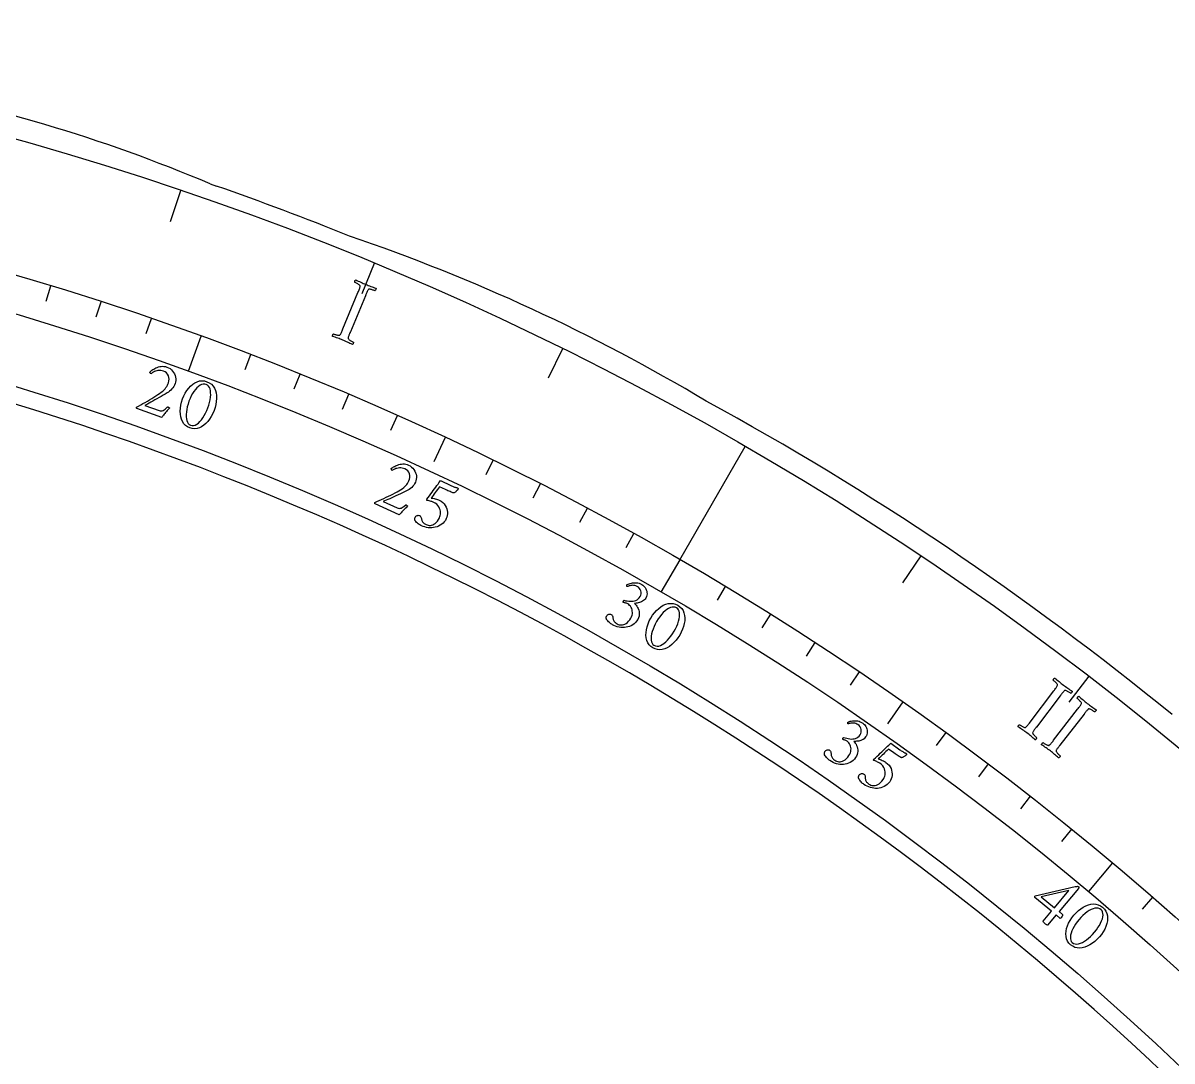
# Model space of a CAD drawing. Header units: millimetres. Extents: x -60 to 60, y -60 to 76.
# Drawn here: x 16.21 to 37.91, y 40.09 to 59.69 of the extents above; entities that cross this region are included whole.
import ezdxf

# ---------------------------------------------------------------- set-up
doc = ezdxf.new("R2010")
doc.units = ezdxf.units.MM
for name, color, linetype in [('CUT_INNER', 6, 'Continuous'), ('CUT_OUTER', 1, 'Continuous'), ('ENGRAVE', 7, 'Continuous'), ('ENGRAVE_FINE', 8, 'Continuous'), ('TEXT', 5, 'Continuous')]:
    doc.layers.add(name, color=color, linetype=linetype)

msp = doc.modelspace()

# ---------------------------------------------------------------- linework, layer by layer
at = {"layer": 'CUT_INNER'}
for centre, radius, start, end in [((0.0002, -0.0002), 54.8999, 92.29679, 23.90649), ((0.0007, 0.0006), 54.8991, 23.90599, 87.70406)]:
    msp.add_arc(centre, radius, start, end, dxfattribs=at)
at = {"layer": 'CUT_OUTER'}
msp.add_lwpolyline([(19.7493, 56.6563), (19.8664, 56.6156)], dxfattribs=at)
for centre, radius, start, end in [((7.8802, 28.5073), 30.549, 67.13719, 79.58502), ((0.1731, 0.4747), 59.4947, 68.087718, 70.670034), ((10.9297, 22.0715), 35.4959, 59.18275, 71.18819), ((1.7156, 2.3697), 57.1779, 50.72847, 61.36792)]:
    msp.add_arc(centre, radius, start, end, dxfattribs=at)
at = {"layer": 'ENGRAVE'}
for points in [[(19.5723, 53.7745), (19.3305, 53.1102)], [(24.1846, 51.864), (23.9712, 51.4064)], [(28.6128, 49.5588), (29.847, 51.6965)], [(28.6128, 49.5588), (28.2594, 48.9467)], [(32.8233, 46.8765), (32.5337, 46.4629)], [(36.7839, 43.8374), (36.3295, 43.2959)]]:
    msp.add_lwpolyline(points, dxfattribs=at)
for radius in [59.694, 57.2256, 57.2256, 56.5187, 55.206]:
    msp.add_circle((0, 0), radius, dxfattribs=at)
at = {"layer": 'ENGRAVE_FINE'}
for points in [[(19.188, 56.526), (18.9896, 55.9417)], [(22.8439, 55.1501), (22.6078, 54.5799)], [(16.7311, 54.7251), (16.6426, 54.4354)], [(17.6837, 54.4248), (17.5901, 54.1367)], [(18.6308, 54.1079), (18.5322, 53.8214)], [(20.5078, 53.4247), (20.3993, 53.1419)], [(26.402, 53.5379), (26.129, 52.9845)], [(21.4371, 53.0587), (21.3236, 52.7778)], [(22.3598, 52.6764), (22.2415, 52.3976)], [(23.2757, 52.2782), (23.1525, 52.0014)], [(25.0861, 51.434), (24.9533, 51.1617)], [(25.9799, 50.9884), (25.8423, 50.7185)], [(26.8658, 50.5272), (26.7236, 50.2597)], [(27.7435, 50.0506), (27.5967, 49.7857)], [(33.1642, 49.6337), (32.8214, 49.1206)], [(29.4734, 49.0519), (29.3173, 48.7922)], [(30.3249, 48.5301), (30.1644, 48.2732)], [(31.1673, 47.9934), (31.0023, 47.7394)], [(32.0001, 47.4422), (31.8307, 47.191)], [(36.3394, 47.3584), (35.9637, 46.8689)], [(33.6364, 46.2965), (33.4583, 46.0514)], [(34.4392, 45.7024), (34.2569, 45.4605)], [(35.2316, 45.0944), (35.0451, 44.8557)], [(36.0132, 44.4726), (35.8226, 44.2372)], [(37.5434, 43.1887), (37.3446, 42.9601)]]:
    msp.add_lwpolyline(points, dxfattribs=at)
at = {"layer": 'TEXT'}
for points in [[(22.685, 54.757), (22.709, 54.7472), (22.7329, 54.7378), (22.7565, 54.7289), (22.78, 54.7204), (22.8036, 54.7119), (22.8277, 54.7032), (22.8523, 54.694), (22.8773, 54.6846), (22.8785, 54.6795), (22.8783, 54.6736), (22.8766, 54.6668), (22.8735, 54.6592), (22.8697, 54.6519), (22.8658, 54.6461), (22.862, 54.6417), (22.8581, 54.6387), (22.852, 54.6411), (22.8437, 54.644), (22.8332, 54.6475), (22.8205, 54.6515), (22.8069, 54.6556), (22.7935, 54.6592), (22.7804, 54.6623), (22.7676, 54.6649), (22.7561, 54.6665), (22.7468, 54.6664), (22.7397, 54.6646), (22.7349, 54.6612), (22.729, 54.6533), (22.7231, 54.644), (22.7172, 54.6332), (22.7113, 54.621), (22.7054, 54.6077), (22.6993, 54.5938), (22.693, 54.5792), (22.6866, 54.5639), (22.6856, 54.5614), (22.6846, 54.559), (22.6836, 54.5565), (22.6826, 54.5541), (22.6815, 54.5516), (22.6805, 54.5491), (22.6795, 54.5467), (22.6785, 54.5442), (22.394, 53.8601), (22.393, 53.8576), (22.392, 53.8552), (22.3909, 53.8527), (22.3899, 53.8502), (22.3889, 53.8478), (22.3879, 53.8453), (22.3868, 53.8429), (22.3858, 53.8404), (22.3795, 53.8251), (22.3737, 53.8106), (22.3682, 53.7967), (22.3631, 53.7835), (22.3587, 53.771), (22.3553, 53.7595), (22.3529, 53.7489), (22.3514, 53.7392), (22.3526, 53.7341), (22.3564, 53.7281), (22.3626, 53.7212), (22.3714, 53.7136), (22.3818, 53.7057), (22.3928, 53.6982), (22.4044, 53.691), (22.4166, 53.6842), (22.4282, 53.6781), (22.4379, 53.6731), (22.4456, 53.6693), (22.4515, 53.6667), (22.452, 53.6619), (22.4516, 53.6561), (22.4501, 53.6492), (22.4476, 53.6414), (22.4444, 53.6338), (22.4407, 53.6279), (22.4367, 53.6235), (22.4323, 53.6208), (22.4087, 53.6325), (22.3857, 53.6439), (22.3631, 53.6549), (22.3409, 53.6657), (22.3188, 53.6761), (22.2962, 53.6864), (22.2732, 53.6965), (22.2498, 53.7064), (22.2267, 53.7158), (22.2034, 53.7249), (22.1797, 53.7338), (22.1557, 53.7424), (22.1313, 53.7509), (22.1068, 53.7594), (22.082, 53.7679), (22.0569, 53.7763), (22.0557, 53.7814), (22.0559, 53.7873), (22.0575, 53.794), (22.0606, 53.8017), (22.0644, 53.809), (22.0682, 53.8149), (22.072, 53.8193), (22.0758, 53.8223), (22.0818, 53.8201), (22.0899, 53.8172), (22.1003, 53.8139), (22.1128, 53.81), (22.1263, 53.8062), (22.1398, 53.803), (22.1531, 53.8005), (22.1664, 53.7985), (22.1782, 53.7976), (22.1874, 53.798), (22.194, 53.7998), (22.1978, 53.8029), (22.2051, 53.8122), (22.2122, 53.8234), (22.2193, 53.8362), (22.2262, 53.8508), (22.2331, 53.8665), (22.2402, 53.8829), (22.2474, 53.9), (22.2548, 53.9178), (22.5375, 54.6026), (22.5448, 54.6205), (22.5518, 54.6378), (22.5584, 54.6547), (22.5648, 54.6711), (22.5703, 54.6867), (22.5744, 54.701), (22.5772, 54.7141), (22.5786, 54.7259), (22.5783, 54.7315), (22.5749, 54.7376), (22.5685, 54.7442), (22.559, 54.7514), (22.5477, 54.7587), (22.536, 54.7659), (22.5238, 54.7729), (22.5112, 54.7796), (22.4994, 54.7858), (22.4895, 54.7907), (22.4816, 54.7945), (22.4756, 54.7972), (22.475, 54.802), (22.4754, 54.8078), (22.4768, 54.8147), (22.4792, 54.8226), (22.4824, 54.8301), (22.486, 54.8361), (22.49, 54.8405), (22.4945, 54.8432), (22.519, 54.8321), (22.5433, 54.821), (22.5673, 54.8098), (22.5911, 54.7987), (22.6147, 54.7877), (22.6382, 54.777), (22.6616, 54.7668), (22.685, 54.757)], [(18.9782, 52.4232), (18.9649, 52.4084), (18.951, 52.3926), (18.9366, 52.3758), (18.9215, 52.3578), (18.9065, 52.3397), (18.8922, 52.3222), (18.8784, 52.3054), (18.8654, 52.2892), (18.8536, 52.2746), (18.844, 52.2626), (18.8365, 52.2532), (18.8311, 52.2464), (18.3619, 52.4132), (18.3603, 52.4155), (18.3588, 52.4184), (18.3574, 52.4217), (18.356, 52.4254), (18.355, 52.4292), (18.3544, 52.4325), (18.3544, 52.4353), (18.3548, 52.4376), (18.3949, 52.46), (18.4356, 52.483), (18.477, 52.5066), (18.5189, 52.5306), (18.5608, 52.555), (18.602, 52.5794), (18.6424, 52.6039), (18.6822, 52.6284), (18.7203, 52.6525), (18.7561, 52.6759), (18.7895, 52.6986), (18.8205, 52.7206), (18.8502, 52.7435), (18.8755, 52.7658), (18.8964, 52.7875), (18.9128, 52.8087), (18.9263, 52.8301), (18.9386, 52.8525), (18.9495, 52.876), (18.9591, 52.9006), (18.9685, 52.935), (18.9714, 52.9685), (18.968, 53.0012), (18.9582, 53.033), (18.9427, 53.0619), (18.9222, 53.086), (18.8966, 53.1051), (18.866, 53.1193), (18.8388, 53.1273), (18.8124, 53.1316), (18.7867, 53.1324), (18.7617, 53.1295), (18.738, 53.1243), (18.716, 53.1178), (18.6958, 53.1101), (18.6773, 53.1012), (18.6611, 53.0922), (18.6476, 53.0842), (18.6368, 53.0772), (18.6288, 53.0712), (18.6247, 53.0732), (18.6209, 53.0765), (18.6175, 53.0809), (18.6144, 53.0864), (18.6118, 53.0921), (18.6102, 53.0967), (18.6096, 53.1003), (18.6099, 53.1029), (18.6155, 53.1092), (18.6237, 53.1171), (18.6346, 53.1265), (18.6481, 53.1374), (18.6638, 53.1489), (18.6816, 53.1601), (18.7013, 53.171), (18.723, 53.1816), (18.7462, 53.1912), (18.7702, 53.1991), (18.7952, 53.2053), (18.8211, 53.2098), (18.8475, 53.2118), (18.8743, 53.2104), (18.9014, 53.2057), (18.9287, 53.1976), (18.9604, 53.184), (18.9891, 53.1668), (19.0149, 53.1461), (19.0376, 53.1217), (19.057, 53.095), (19.0728, 53.0668), (19.0848, 53.0374), (19.0932, 53.0066), (19.0976, 52.9754), (19.0977, 52.9448), (19.0936, 52.9147), (19.0851, 52.8852), (19.0734, 52.8568), (19.0594, 52.8303), (19.0431, 52.8056), (19.0244, 52.7827), (19.0038, 52.7615), (18.9816, 52.7419), (18.9579, 52.7238), (18.9325, 52.7072), (18.8974, 52.6862), (18.8606, 52.6647), (18.8223, 52.6427), (18.7823, 52.6202), (18.7421, 52.5978), (18.7031, 52.5761), (18.6653, 52.5552), (18.6286, 52.535), (18.5944, 52.5162), (18.5638, 52.4993), (18.5369, 52.4843), (18.5136, 52.4713), (18.7834, 52.3753), (18.8032, 52.37), (18.8224, 52.3686), (18.8409, 52.371), (18.8587, 52.3774), (18.8766, 52.3874), (18.8953, 52.401), (18.9148, 52.4181), (18.935, 52.4388), (18.9384, 52.4417), (18.9425, 52.4431), (18.9475, 52.4431), (18.9534, 52.4416), (18.9557, 52.4405), (18.9587, 52.4389), (18.9622, 52.4366), (18.9663, 52.4338), (18.9703, 52.4307), (18.9736, 52.428), (18.9762, 52.4254), (18.9782, 52.4232)], [(19.6855, 52.9206), (19.7307, 52.8995), (19.7693, 52.8724), (19.8012, 52.8392), (19.8266, 52.7999), (19.8457, 52.7559), (19.8589, 52.7085), (19.8662, 52.6576), (19.8675, 52.6033), (19.8633, 52.547), (19.854, 52.49), (19.8394, 52.4322), (19.8197, 52.3737), (19.7957, 52.3168), (19.7683, 52.2639), (19.7374, 52.215), (19.7031, 52.1701), (19.6661, 52.1302), (19.627, 52.0967), (19.586, 52.0694), (19.5429, 52.0484), (19.4984, 52.035), (19.4533, 52.0304), (19.4074, 52.0347), (19.3608, 52.0477), (19.3182, 52.0678), (19.2815, 52.0943), (19.2506, 52.1272), (19.2256, 52.1665), (19.2064, 52.2106), (19.1927, 52.2582), (19.1848, 52.3093), (19.1824, 52.3637), (19.1856, 52.4203), (19.1939, 52.4776), (19.2076, 52.5356), (19.2266, 52.5943), (19.2499, 52.6515), (19.2768, 52.7047), (19.3072, 52.7539), (19.3411, 52.7992), (19.378, 52.8392), (19.4171, 52.8728), (19.4584, 52.9), (19.502, 52.9207), (19.547, 52.9338), (19.5926, 52.9381), (19.6388, 52.9337), (19.6855, 52.9206)], [(19.674, 52.868), (19.645, 52.8751), (19.6157, 52.8749), (19.5859, 52.8674), (19.5558, 52.8527), (19.5258, 52.8316), (19.4967, 52.8053), (19.4682, 52.7736), (19.4405, 52.7366), (19.4141, 52.6952), (19.3897, 52.6504), (19.3672, 52.6021), (19.3465, 52.5503), (19.3289, 52.4981), (19.3148, 52.447), (19.3043, 52.3971), (19.2974, 52.3483), (19.294, 52.302), (19.2943, 52.2593), (19.2982, 52.2203), (19.3056, 52.1851), (19.3168, 52.1547), (19.332, 52.1303), (19.351, 52.112), (19.3739, 52.0997), (19.4043, 52.0923), (19.4346, 52.0925), (19.4648, 52.1005), (19.495, 52.1162), (19.5248, 52.1385), (19.5537, 52.1661), (19.5819, 52.1993), (19.6092, 52.2378), (19.6353, 52.2805), (19.6596, 52.3261), (19.6821, 52.3745), (19.7028, 52.4257), (19.721, 52.4782), (19.7355, 52.5291), (19.7462, 52.5783), (19.7533, 52.6258), (19.7566, 52.6707), (19.7562, 52.7121), (19.752, 52.7499), (19.7441, 52.7842), (19.7323, 52.8138), (19.7168, 52.8377), (19.6973, 52.8558), (19.674, 52.868)], [(23.4749, 50.5696), (23.4604, 50.5561), (23.4452, 50.5416), (23.4293, 50.526), (23.4128, 50.5095), (23.3963, 50.4927), (23.3805, 50.4765), (23.3653, 50.461), (23.3509, 50.446), (23.3379, 50.4325), (23.3273, 50.4214), (23.319, 50.4127), (23.3131, 50.4064), (22.8601, 50.6134), (22.8588, 50.6159), (22.8575, 50.6188), (22.8564, 50.6222), (22.8554, 50.6261), (22.8546, 50.6299), (22.8544, 50.6333), (22.8546, 50.6361), (22.8552, 50.6383), (22.8971, 50.6572), (22.9397, 50.6765), (22.9829, 50.6964), (23.0268, 50.7167), (23.0707, 50.7373), (23.1138, 50.7581), (23.1562, 50.7789), (23.1979, 50.7998), (23.2381, 50.8206), (23.2758, 50.8408), (23.311, 50.8605), (23.3438, 50.8796), (23.3754, 50.8999), (23.4025, 50.9199), (23.4252, 50.9397), (23.4434, 50.9594), (23.4587, 50.9795), (23.4729, 51.0008), (23.4858, 51.0232), (23.4976, 51.0469), (23.5099, 51.0803), (23.5157, 51.1135), (23.5152, 51.1463), (23.5082, 51.1789), (23.4953, 51.2091), (23.4769, 51.2348), (23.4531, 51.2561), (23.4238, 51.2729), (23.3975, 51.2832), (23.3716, 51.2898), (23.346, 51.2928), (23.3209, 51.2922), (23.2968, 51.289), (23.2743, 51.2845), (23.2535, 51.2786), (23.2343, 51.2713), (23.2173, 51.2637), (23.2032, 51.2569), (23.1919, 51.2509), (23.1833, 51.2456), (23.1795, 51.248), (23.176, 51.2516), (23.173, 51.2562), (23.1703, 51.2621), (23.1683, 51.2679), (23.1671, 51.2727), (23.1668, 51.2763), (23.1673, 51.2789), (23.1734, 51.2847), (23.1823, 51.2918), (23.1939, 51.3002), (23.2083, 51.3099), (23.225, 51.32), (23.2437, 51.3296), (23.2643, 51.3388), (23.2869, 51.3474), (23.3108, 51.355), (23.3354, 51.3608), (23.3608, 51.3648), (23.387, 51.367), (23.4135, 51.3667), (23.4401, 51.3629), (23.4666, 51.3559), (23.4932, 51.3454), (23.5236, 51.3291), (23.5507, 51.3095), (23.5745, 51.2866), (23.595, 51.2604), (23.612, 51.232), (23.6253, 51.2026), (23.6347, 51.1722), (23.6404, 51.1408), (23.642, 51.1093), (23.6395, 51.0788), (23.6327, 51.0492), (23.6218, 51.0205), (23.6076, 50.9933), (23.5913, 50.9681), (23.5729, 50.9449), (23.5523, 50.9238), (23.53, 50.9044), (23.5062, 50.8868), (23.4809, 50.8708), (23.4542, 50.8566), (23.4174, 50.8387), (23.3789, 50.8205), (23.3388, 50.802), (23.297, 50.783), (23.255, 50.7642), (23.2142, 50.746), (23.1747, 50.7284), (23.1365, 50.7115), (23.1007, 50.6957), (23.0688, 50.6815), (23.0407, 50.669), (23.0164, 50.658), (23.2768, 50.5389), (23.296, 50.5319), (23.315, 50.5288), (23.3336, 50.5296), (23.3519, 50.5344), (23.3706, 50.5428), (23.3904, 50.5547), (23.4113, 50.5701), (23.4333, 50.5889), (23.4369, 50.5915), (23.4412, 50.5926), (23.4461, 50.5922), (23.4518, 50.5901), (23.4541, 50.5889), (23.4569, 50.587), (23.4602, 50.5844), (23.464, 50.5812), (23.4677, 50.5779), (23.4708, 50.5748), (23.4732, 50.5721), (23.4749, 50.5696)], [(24.0705, 50.6825), (24.107, 50.6625), (24.1385, 50.6395), (24.1649, 50.6136), (24.1863, 50.5847), (24.203, 50.554), (24.2156, 50.5225), (24.224, 50.4902), (24.2281, 50.4571), (24.2283, 50.4244), (24.2245, 50.393), (24.2168, 50.3629), (24.2053, 50.3342), (24.1878, 50.3025), (24.1676, 50.2741), (24.1445, 50.249), (24.1186, 50.2272), (24.0906, 50.2086), (24.0612, 50.1931), (24.0305, 50.1808), (23.9985, 50.1715), (23.9656, 50.1652), (23.9324, 50.1618), (23.8988, 50.1614), (23.865, 50.1638), (23.8313, 50.169), (23.7986, 50.1769), (23.7667, 50.1874), (23.7356, 50.2006), (23.7224, 50.2074), (23.708, 50.2159), (23.6925, 50.226), (23.6758, 50.2378), (23.6593, 50.2508), (23.6442, 50.2644), (23.6305, 50.2787), (23.6182, 50.2936), (23.6164, 50.2977), (23.6146, 50.3034), (23.6128, 50.3108), (23.611, 50.3199), (23.6098, 50.3295), (23.61, 50.3387), (23.6117, 50.3474), (23.6147, 50.3557), (23.6221, 50.3686), (23.6309, 50.3792), (23.6411, 50.3875), (23.6528, 50.3934), (23.6651, 50.397), (23.6769, 50.3981), (23.6882, 50.3968), (23.6991, 50.393), (23.7112, 50.3857), (23.7206, 50.3765), (23.7273, 50.3654), (23.7314, 50.3524), (23.7344, 50.3386), (23.7377, 50.3255), (23.7414, 50.3128), (23.7454, 50.3007), (23.7512, 50.2875), (23.7584, 50.2752), (23.7673, 50.2639), (23.7778, 50.2535), (23.7892, 50.2442), (23.801, 50.2358), (23.8131, 50.2283), (23.8256, 50.2219), (23.8436, 50.2148), (23.8627, 50.2102), (23.8831, 50.2079), (23.9048, 50.208), (23.9271, 50.2112), (23.9495, 50.2183), (23.972, 50.2292), (23.9947, 50.2439), (24.0167, 50.2631), (24.0376, 50.2876), (24.0573, 50.3172), (24.0758, 50.352), (24.0845, 50.3735), (24.0908, 50.3967), (24.0947, 50.4215), (24.0963, 50.448), (24.0946, 50.4753), (24.0891, 50.5023), (24.0796, 50.5292), (24.0663, 50.5559), (24.0481, 50.5814), (24.0241, 50.6048), (23.9945, 50.6261), (23.959, 50.6453), (23.9472, 50.6504), (23.9331, 50.6557), (23.9169, 50.661), (23.8984, 50.6665), (23.88, 50.6714), (23.8641, 50.6747), (23.8505, 50.6767), (23.8393, 50.6772), (23.8375, 50.6785), (23.8362, 50.6805), (23.8353, 50.6832), (23.8348, 50.6867), (23.8348, 50.6904), (23.8352, 50.694), (23.8361, 50.6976), (23.8374, 50.701), (23.8621, 50.7343), (23.8869, 50.7677), (23.9116, 50.8011), (23.9364, 50.8344), (23.9607, 50.8672), (23.9842, 50.8988), (24.0069, 50.9293), (24.0287, 50.9587), (24.0491, 50.9861), (24.0673, 51.0111), (24.0834, 51.0334), (24.0973, 51.0532), (24.2922, 50.9607), (24.3059, 50.9544), (24.3199, 50.9484), (24.3342, 50.9425), (24.3489, 50.937), (24.3631, 50.9318), (24.3762, 50.9274), (24.3882, 50.9235), (24.399, 50.9203), (24.408, 50.9178), (24.4144, 50.9161), (24.4183, 50.915), (24.4196, 50.9146), (24.4219, 50.9111), (24.424, 50.908), (24.426, 50.905), (24.4278, 50.9024), (24.4292, 50.8999), (24.4298, 50.8974), (24.4296, 50.8948), (24.4287, 50.8922), (24.4271, 50.8895), (24.4241, 50.8856), (24.4198, 50.8803), (24.4141, 50.8737), (24.4073, 50.8664), (24.3999, 50.859), (24.3918, 50.8513), (24.383, 50.8435), (24.3737, 50.836), (24.3644, 50.8294), (24.355, 50.8237), (24.3454, 50.8188), (24.3306, 50.8242), (24.3145, 50.8303), (24.297, 50.8371), (24.2781, 50.8444), (24.2578, 50.8527), (24.236, 50.862), (24.2127, 50.8725), (24.1878, 50.8842), (24.077, 50.9367), (24.057, 50.9099), (24.037, 50.8829), (24.0169, 50.8556), (23.9968, 50.828), (23.9768, 50.8006), (23.9572, 50.7741), (23.9377, 50.7483), (23.9186, 50.7233), (23.9355, 50.7216), (23.9544, 50.7185), (23.9751, 50.714), (23.9978, 50.708), (24.02, 50.7014), (24.0396, 50.695), (24.0564, 50.6887), (24.0705, 50.6825)], [(27.8984, 49.0913), (27.9144, 49.0807), (27.9299, 49.0672), (27.9449, 49.051), (27.9593, 49.0319), (27.9722, 49.0108), (27.9825, 48.9883), (27.9901, 48.9644), (27.9951, 48.9391), (27.9964, 48.9131), (27.9932, 48.8873), (27.9853, 48.8615), (27.9729, 48.8357), (27.9605, 48.8169), (27.946, 48.8004), (27.9295, 48.7861), (27.9109, 48.774), (27.8912, 48.7638), (27.8711, 48.7554), (27.8507, 48.7486), (27.83, 48.7435), (27.8098, 48.7396), (27.7912, 48.7367), (27.774, 48.7345), (27.7582, 48.7333), (27.7745, 48.719), (27.79, 48.7019), (27.8048, 48.6821), (27.8188, 48.6595), (27.8311, 48.6347), (27.8404, 48.6085), (27.8469, 48.5809), (27.8505, 48.5518), (27.8502, 48.5218), (27.8448, 48.4916), (27.8346, 48.4612), (27.8194, 48.4305), (27.7996, 48.4002), (27.7773, 48.3733), (27.7525, 48.35), (27.7251, 48.3301), (27.6958, 48.3136), (27.6654, 48.3003), (27.6339, 48.2902), (27.6012, 48.2833), (27.568, 48.2794), (27.5346, 48.2785), (27.5011, 48.2805), (27.4675, 48.2854), (27.4343, 48.2931), (27.4023, 48.3033), (27.3712, 48.3161), (27.3412, 48.3315), (27.3285, 48.3393), (27.3148, 48.3488), (27.3, 48.3601), (27.2843, 48.373), (27.2687, 48.3872), (27.2546, 48.4019), (27.242, 48.4171), (27.2308, 48.4329), (27.2294, 48.4371), (27.2281, 48.4429), (27.2268, 48.4504), (27.2256, 48.4596), (27.2251, 48.4693), (27.226, 48.4785), (27.2283, 48.487), (27.232, 48.4951), (27.2402, 48.5074), (27.2498, 48.5173), (27.2606, 48.5248), (27.2727, 48.5299), (27.2852, 48.5326), (27.297, 48.5328), (27.3082, 48.5307), (27.3188, 48.5261), (27.3303, 48.518), (27.339, 48.5081), (27.345, 48.4965), (27.3481, 48.4832), (27.3501, 48.4693), (27.3524, 48.4559), (27.3552, 48.4431), (27.3583, 48.4307), (27.363, 48.4171), (27.3694, 48.4043), (27.3774, 48.3923), (27.3871, 48.3813), (27.3978, 48.3711), (27.409, 48.3619), (27.4205, 48.3536), (27.4325, 48.3462), (27.4499, 48.3379), (27.4686, 48.3318), (27.4888, 48.3281), (27.5104, 48.3266), (27.5329, 48.3282), (27.5558, 48.3335), (27.579, 48.3428), (27.6027, 48.3558), (27.6261, 48.3734), (27.6487, 48.3962), (27.6705, 48.4243), (27.6915, 48.4577), (27.7043, 48.4834), (27.7134, 48.5093), (27.7186, 48.5354), (27.7201, 48.5615), (27.7183, 48.5872), (27.7136, 48.6119), (27.7061, 48.6355), (27.6957, 48.6581), (27.6828, 48.6789), (27.6677, 48.6971), (27.6503, 48.7127), (27.6307, 48.7257), (27.6201, 48.7312), (27.609, 48.7359), (27.5973, 48.7398), (27.5851, 48.743), (27.5733, 48.7458), (27.5631, 48.7483), (27.5543, 48.7506), (27.547, 48.7527), (27.5466, 48.76), (27.5475, 48.7672), (27.5497, 48.7744), (27.5531, 48.7815), (27.5556, 48.7856), (27.5581, 48.7889), (27.5605, 48.7914), (27.5629, 48.793), (27.5915, 48.7854), (27.6203, 48.7797), (27.6493, 48.7757), (27.6784, 48.7735), (27.707, 48.7737), (27.7344, 48.7768), (27.7606, 48.7829), (27.7856, 48.7918), (27.8088, 48.8043), (27.8298, 48.8209), (27.8486, 48.8417), (27.8651, 48.8667), (27.8766, 48.8919), (27.8825, 48.9176), (27.8829, 48.9437), (27.8777, 48.9702), (27.8673, 48.9956), (27.852, 49.0181), (27.8319, 49.0378), (27.807, 49.0547), (27.7868, 49.0646), (27.7666, 49.0714), (27.7464, 49.0751), (27.7261, 49.0758), (27.7066, 49.0744), (27.6885, 49.0719), (27.6719, 49.0684), (27.6568, 49.0639), (27.6436, 49.0594), (27.6328, 49.056), (27.6244, 49.0536), (27.6185, 49.0523), (27.6162, 49.0543), (27.6146, 49.0575), (27.6136, 49.0618), (27.6132, 49.0672), (27.6135, 49.073), (27.6144, 49.0784), (27.6159, 49.0835), (27.6182, 49.0882), (27.6369, 49.097), (27.6569, 49.1048), (27.6781, 49.1116), (27.7006, 49.1174), (27.7241, 49.1217), (27.7481, 49.1242), (27.7727, 49.1248), (27.7979, 49.1236), (27.8233, 49.1201), (27.8485, 49.1135), (27.8735, 49.1039), (27.8984, 49.0913)], [(28.576, 48.6983), (28.6169, 48.6697), (28.6501, 48.6362), (28.6758, 48.598), (28.694, 48.5549), (28.7052, 48.5082), (28.71, 48.4592), (28.7083, 48.4079), (28.7002, 48.3542), (28.6863, 48.2995), (28.6671, 48.2449), (28.6428, 48.1905), (28.6132, 48.1364), (28.5797, 48.0845), (28.5435, 48.0372), (28.5046, 47.9944), (28.463, 47.9561), (28.4196, 47.9233), (28.3754, 47.897), (28.3302, 47.8773), (28.2841, 47.8641), (28.238, 47.8586), (28.1927, 47.8619), (28.1483, 47.8741), (28.1047, 47.895), (28.0662, 47.9222), (28.0346, 47.9547), (28.01, 47.9924), (27.9922, 48.0354), (27.9809, 48.0823), (27.9757, 48.1315), (27.9767, 48.1832), (27.9839, 48.2372), (27.9968, 48.2924), (28.015, 48.3473), (28.0385, 48.4021), (28.0674, 48.4567), (28.1003, 48.5089), (28.136, 48.5566), (28.1745, 48.5998), (28.2158, 48.6385), (28.259, 48.6715), (28.3034, 48.6978), (28.3488, 48.7174), (28.3953, 48.7302), (28.4419, 48.7353), (28.4875, 48.7317), (28.5323, 48.7193), (28.576, 48.6983)], [(28.5555, 48.6485), (28.5282, 48.6605), (28.4993, 48.6654), (28.4687, 48.6632), (28.4365, 48.6539), (28.4033, 48.6384), (28.37, 48.6175), (28.3365, 48.5912), (28.3028, 48.5596), (28.2696, 48.5235), (28.2378, 48.4835), (28.2072, 48.4399), (28.1779, 48.3925), (28.1514, 48.3441), (28.1287, 48.2963), (28.1097, 48.2489), (28.0944, 48.2021), (28.083, 48.157), (28.0759, 48.1149), (28.0729, 48.0759), (28.0742, 48.0399), (28.0799, 48.008), (28.0906, 47.9814), (28.1061, 47.96), (28.1266, 47.944), (28.1552, 47.9314), (28.1851, 47.9264), (28.2162, 47.929), (28.2487, 47.9392), (28.2819, 47.9559), (28.3152, 47.9782), (28.3487, 48.0059), (28.3823, 48.0391), (28.4154, 48.0766), (28.4472, 48.1173), (28.4778, 48.161), (28.5071, 48.2079), (28.5341, 48.2565), (28.5572, 48.304), (28.5764, 48.3506), (28.5916, 48.3962), (28.6026, 48.4398), (28.6094, 48.4807), (28.6118, 48.5186), (28.61, 48.5538), (28.6036, 48.585), (28.5924, 48.6112), (28.5764, 48.6324), (28.5555, 48.6485)], [(35.8579, 47.1926), (35.8787, 47.177), (35.8994, 47.1619), (35.92, 47.1473), (35.9405, 47.1331), (35.9612, 47.1189), (35.9823, 47.1043), (36.0037, 47.0892), (36.0256, 47.0737), (36.0255, 47.0685), (36.0237, 47.0628), (36.0204, 47.0567), (36.0154, 47.0501), (36.0099, 47.0441), (36.0047, 47.0394), (35.9998, 47.0361), (35.9953, 47.0342), (35.99, 47.038), (35.9828, 47.043), (35.9735, 47.049), (35.9623, 47.0562), (35.9501, 47.0636), (35.9381, 47.0704), (35.9262, 47.0768), (35.9145, 47.0826), (35.9037, 47.087), (35.8947, 47.0893), (35.8874, 47.0894), (35.8819, 47.0873), (35.8742, 47.0812), (35.8661, 47.0736), (35.8577, 47.0647), (35.8489, 47.0544), (35.8398, 47.043), (35.8303, 47.0311), (35.8206, 47.0186), (35.8105, 47.0055), (35.8089, 47.0033), (35.8073, 47.0012), (35.8056, 46.9991), (35.804, 46.997), (35.8024, 46.9949), (35.8008, 46.9927), (35.7992, 46.9906), (35.7976, 46.9885), (35.3486, 46.3991), (35.3469, 46.397), (35.3453, 46.3949), (35.3437, 46.3928), (35.3421, 46.3907), (35.3405, 46.3885), (35.3389, 46.3864), (35.3373, 46.3843), (35.3356, 46.3822), (35.3257, 46.369), (35.3163, 46.3564), (35.3075, 46.3444), (35.2992, 46.3329), (35.2918, 46.322), (35.2856, 46.3117), (35.2805, 46.3021), (35.2767, 46.2931), (35.2765, 46.2878), (35.2786, 46.281), (35.2829, 46.2728), (35.2895, 46.2632), (35.2975, 46.253), (35.3062, 46.2429), (35.3156, 46.233), (35.3257, 46.2232), (35.3354, 46.2144), (35.3435, 46.2072), (35.35, 46.2015), (35.355, 46.1975), (35.3543, 46.1927), (35.3524, 46.1872), (35.3492, 46.1809), (35.3448, 46.174), (35.3397, 46.1675), (35.3347, 46.1627), (35.3297, 46.1595), (35.3248, 46.158), (35.305, 46.1753), (35.2855, 46.1922), (35.2665, 46.2086), (35.2478, 46.2246), (35.2291, 46.2404), (35.2098, 46.256), (35.1901, 46.2716), (35.17, 46.2872), (35.1501, 46.3021), (35.1298, 46.3168), (35.1092, 46.3314), (35.0881, 46.3459), (35.0668, 46.3603), (35.0452, 46.3748), (35.0233, 46.3893), (35.0012, 46.4038), (35.0013, 46.409), (35.0031, 46.4147), (35.0064, 46.4208), (35.0113, 46.4274), (35.0168, 46.4335), (35.0219, 46.4382), (35.0267, 46.4416), (35.0312, 46.4435), (35.0364, 46.4398), (35.0436, 46.435), (35.0527, 46.4291), (35.0638, 46.4222), (35.076, 46.4151), (35.0882, 46.4086), (35.1004, 46.4027), (35.1128, 46.3975), (35.124, 46.3936), (35.133, 46.3916), (35.1398, 46.3917), (35.1443, 46.3937), (35.1537, 46.4009), (35.1634, 46.4098), (35.1735, 46.4204), (35.1839, 46.4328), (35.1946, 46.4463), (35.2056, 46.4603), (35.2169, 46.475), (35.2286, 46.4903), (35.6761, 47.0808), (35.6876, 47.0962), (35.6988, 47.1112), (35.7096, 47.1259), (35.7199, 47.1401), (35.7292, 47.1538), (35.7368, 47.1666), (35.7428, 47.1785), (35.7472, 47.1896), (35.7483, 47.1951), (35.7466, 47.2018), (35.742, 47.2099), (35.7346, 47.2192), (35.7256, 47.2292), (35.7161, 47.2391), (35.7061, 47.2489), (35.6957, 47.2587), (35.6858, 47.2676), (35.6775, 47.2749), (35.6708, 47.2806), (35.6657, 47.2847), (35.6663, 47.2895), (35.6681, 47.2951), (35.6712, 47.3013), (35.6756, 47.3083), (35.6806, 47.3149), (35.6856, 47.3197), (35.6906, 47.3229), (35.6956, 47.3244), (35.7165, 47.3074), (35.7372, 47.2905), (35.7576, 47.2736), (35.7777, 47.2568), (35.7978, 47.2401), (35.8178, 47.2239), (35.8379, 47.2081), (35.8579, 47.1926)], [(36.3095, 46.846), (36.3301, 46.8303), (36.3507, 46.815), (36.3712, 46.8001), (36.3916, 46.7857), (36.4121, 46.7714), (36.433, 46.7565), (36.4543, 46.7413), (36.476, 46.7256), (36.4758, 46.7203), (36.4741, 46.7147), (36.4707, 46.7086), (36.4657, 46.7021), (36.46, 46.696), (36.4548, 46.6914), (36.4499, 46.6882), (36.4454, 46.6863), (36.4401, 46.6902), (36.4329, 46.6952), (36.4237, 46.7014), (36.4125, 46.7086), (36.4004, 46.7161), (36.3885, 46.7231), (36.3767, 46.7296), (36.365, 46.7355), (36.3543, 46.74), (36.3453, 46.7424), (36.338, 46.7425), (36.3325, 46.7405), (36.3247, 46.7345), (36.3166, 46.727), (36.308, 46.7182), (36.2991, 46.7079), (36.2899, 46.6967), (36.2803, 46.6848), (36.2705, 46.6724), (36.2603, 46.6594), (36.2586, 46.6573), (36.257, 46.6552), (36.2554, 46.653), (36.2537, 46.6509), (36.2521, 46.6488), (36.2505, 46.6467), (36.2488, 46.6446), (36.2472, 46.6425), (35.7926, 46.0575), (35.7909, 46.0554), (35.7893, 46.0533), (35.7876, 46.0512), (35.786, 46.0491), (35.7844, 46.047), (35.7827, 46.0449), (35.7811, 46.0428), (35.7795, 46.0407), (35.7694, 46.0276), (35.7599, 46.0151), (35.7509, 46.0031), (35.7426, 45.9917), (35.735, 45.9809), (35.7287, 45.9707), (35.7236, 45.9611), (35.7196, 45.9521), (35.7194, 45.9468), (35.7214, 45.9401), (35.7257, 45.9318), (35.7322, 45.9222), (35.7401, 45.9118), (35.7487, 45.9017), (35.758, 45.8917), (35.768, 45.8818), (35.7776, 45.8729), (35.7856, 45.8656), (35.7921, 45.8599), (35.797, 45.8558), (35.7963, 45.851), (35.7943, 45.8455), (35.7911, 45.8393), (35.7866, 45.8324), (35.7815, 45.826), (35.7764, 45.8212), (35.7714, 45.8181), (35.7664, 45.8166), (35.7468, 45.8341), (35.7276, 45.8511), (35.7087, 45.8678), (35.6901, 45.8839), (35.6715, 45.8999), (35.6525, 45.9157), (35.6329, 45.9315), (35.6129, 45.9473), (35.5932, 45.9624), (35.573, 45.9773), (35.5525, 45.9921), (35.5316, 46.0068), (35.5104, 46.0214), (35.4889, 46.0361), (35.4672, 46.0508), (35.4453, 46.0655), (35.4454, 46.0707), (35.4472, 46.0763), (35.4506, 46.0824), (35.4555, 46.089), (35.4611, 46.0951), (35.4663, 46.0997), (35.4712, 46.103), (35.4756, 46.1049), (35.4808, 46.1012), (35.4879, 46.0963), (35.497, 46.0903), (35.5081, 46.0833), (35.5201, 46.0761), (35.5322, 46.0694), (35.5445, 46.0635), (35.5567, 46.0581), (35.5679, 46.0541), (35.5769, 46.0521), (35.5837, 46.052), (35.5882, 46.054), (35.5977, 46.0611), (35.6075, 46.07), (35.6177, 46.0805), (35.6282, 46.0927), (35.639, 46.1061), (35.6502, 46.1201), (35.6617, 46.1346), (35.6734, 46.1498), (36.1266, 46.736), (36.1383, 46.7513), (36.1496, 46.7662), (36.1605, 46.7807), (36.171, 46.7949), (36.1804, 46.8085), (36.1882, 46.8212), (36.1943, 46.8331), (36.1988, 46.8441), (36.1999, 46.8496), (36.1983, 46.8563), (36.1938, 46.8644), (36.1865, 46.8738), (36.1775, 46.8839), (36.1681, 46.8939), (36.1582, 46.9038), (36.1479, 46.9137), (36.1381, 46.9227), (36.1299, 46.9301), (36.1232, 46.9359), (36.1181, 46.94), (36.1188, 46.9448), (36.1207, 46.9503), (36.1239, 46.9566), (36.1283, 46.9635), (36.1334, 46.97), (36.1384, 46.9748), (36.1435, 46.9779), (36.1485, 46.9794), (36.1692, 46.9622), (36.1897, 46.9451), (36.21, 46.928), (36.2299, 46.911), (36.2498, 46.8942), (36.2697, 46.8777), (36.2896, 46.8617), (36.3095, 46.846)], [(32.0708, 46.473), (32.0858, 46.461), (32.1001, 46.4463), (32.1136, 46.4288), (32.1264, 46.4085), (32.1373, 46.3863), (32.1456, 46.363), (32.1511, 46.3385), (32.1538, 46.3129), (32.1529, 46.2869), (32.1475, 46.2615), (32.1374, 46.2364), (32.1228, 46.2119), (32.1088, 46.1942), (32.0929, 46.179), (32.0752, 46.1662), (32.0556, 46.1558), (32.0351, 46.1474), (32.0143, 46.1407), (31.9934, 46.1357), (31.9724, 46.1325), (31.952, 46.1304), (31.9331, 46.129), (31.9158, 46.1284), (31.9, 46.1286), (31.9149, 46.1129), (31.9289, 46.0946), (31.9419, 46.0735), (31.9539, 46.0497), (31.964, 46.024), (31.971, 45.9971), (31.975, 45.969), (31.9761, 45.9397), (31.9731, 45.9099), (31.9652, 45.8803), (31.9523, 45.8508), (31.9345, 45.8216), (31.9122, 45.7931), (31.8876, 45.7683), (31.8608, 45.7472), (31.8318, 45.7298), (31.8012, 45.7159), (31.7698, 45.7053), (31.7375, 45.698), (31.7044, 45.694), (31.6709, 45.693), (31.6376, 45.695), (31.6044, 45.6999), (31.5713, 45.7077), (31.539, 45.7183), (31.5079, 45.7313), (31.4781, 45.7467), (31.4495, 45.7647), (31.4376, 45.7735), (31.4247, 45.7842), (31.411, 45.7967), (31.3964, 45.811), (31.3822, 45.8264), (31.3694, 45.8423), (31.3582, 45.8586), (31.3484, 45.8752), (31.3474, 45.8796), (31.3465, 45.8855), (31.3459, 45.8931), (31.3455, 45.9023), (31.3459, 45.912), (31.3476, 45.9211), (31.3506, 45.9294), (31.355, 45.9371), (31.3643, 45.9487), (31.3746, 45.9577), (31.3861, 45.9643), (31.3986, 45.9683), (31.4112, 45.9698), (31.4231, 45.9691), (31.434, 45.9659), (31.4442, 45.9604), (31.4549, 45.9513), (31.4628, 45.9408), (31.4677, 45.9287), (31.4696, 45.9152), (31.4704, 45.9012), (31.4715, 45.8876), (31.4732, 45.8746), (31.4752, 45.862), (31.4787, 45.848), (31.484, 45.8347), (31.4909, 45.8221), (31.4996, 45.8102), (31.5094, 45.7992), (31.5197, 45.789), (31.5305, 45.7797), (31.5418, 45.7713), (31.5583, 45.7615), (31.5765, 45.7539), (31.5963, 45.7484), (31.6177, 45.745), (31.6402, 45.7446), (31.6635, 45.748), (31.6874, 45.7551), (31.7121, 45.7661), (31.737, 45.7815), (31.7615, 45.8023), (31.7857, 45.8284), (31.8095, 45.8598), (31.8245, 45.8844), (31.8358, 45.9094), (31.8433, 45.9348), (31.8471, 45.9608), (31.8475, 45.9865), (31.845, 46.0115), (31.8395, 46.0357), (31.8312, 46.0591), (31.8201, 46.0809), (31.8066, 46.1004), (31.7907, 46.1174), (31.7723, 46.1321), (31.7622, 46.1385), (31.7515, 46.1441), (31.7402, 46.1491), (31.7283, 46.1534), (31.7169, 46.1571), (31.7069, 46.1605), (31.6983, 46.1635), (31.6912, 46.1663), (31.6915, 46.1736), (31.6931, 46.1807), (31.6958, 46.1877), (31.6998, 46.1945), (31.7027, 46.1984), (31.7055, 46.2014), (31.7081, 46.2036), (31.7106, 46.205), (31.7385, 46.195), (31.7666, 46.1868), (31.7951, 46.1803), (31.824, 46.1756), (31.8525, 46.1733), (31.8801, 46.174), (31.9067, 46.1778), (31.9323, 46.1845), (31.9565, 46.1949), (31.9789, 46.2096), (31.9994, 46.2287), (32.0181, 46.2521), (32.0317, 46.2763), (32.0399, 46.3014), (32.0425, 46.3273), (32.0396, 46.3542), (32.0315, 46.3803), (32.0182, 46.4041), (31.9999, 46.4255), (31.9766, 46.4445), (31.9573, 46.4561), (31.9378, 46.4646), (31.918, 46.4701), (31.8979, 46.4725), (31.8783, 46.4728), (31.8601, 46.472), (31.8432, 46.4699), (31.8277, 46.4667), (31.8142, 46.4634), (31.8032, 46.4609), (31.7946, 46.4593), (31.7886, 46.4585), (31.7865, 46.4608), (31.7852, 46.464), (31.7845, 46.4684), (31.7846, 46.4738), (31.7854, 46.4796), (31.7868, 46.4849), (31.7888, 46.4898), (31.7914, 46.4943), (31.8108, 46.5015), (31.8314, 46.5075), (31.8532, 46.5124), (31.8761, 46.5162), (31.8998, 46.5184), (31.924, 46.5188), (31.9485, 46.5173), (31.9735, 46.514), (31.9985, 46.5082), (32.023, 46.4994), (32.0471, 46.4877), (32.0708, 46.473)], [(32.5058, 45.7327), (32.5382, 45.7067), (32.5652, 45.6786), (32.5867, 45.6485), (32.6028, 45.6163), (32.6139, 45.5831), (32.6208, 45.5499), (32.6235, 45.5167), (32.6218, 45.4834), (32.6163, 45.4511), (32.6071, 45.4209), (32.5943, 45.3926), (32.578, 45.3663), (32.5553, 45.3381), (32.5304, 45.3137), (32.5033, 45.293), (32.474, 45.276), (32.4432, 45.2626), (32.4116, 45.2524), (32.3793, 45.2455), (32.3461, 45.242), (32.3126, 45.2415), (32.2793, 45.2439), (32.2462, 45.2493), (32.2133, 45.2576), (32.1811, 45.2686), (32.1502, 45.282), (32.1206, 45.2979), (32.0923, 45.3163), (32.0804, 45.3253), (32.0677, 45.3361), (32.0542, 45.3488), (32.0398, 45.3633), (32.0258, 45.379), (32.0133, 45.395), (32.0022, 45.4114), (31.9927, 45.4282), (31.9917, 45.4326), (31.991, 45.4385), (31.9905, 45.4461), (31.9902, 45.4554), (31.9907, 45.4651), (31.9926, 45.4741), (31.9957, 45.4824), (32.0002, 45.49), (32.0096, 45.5015), (32.0201, 45.5104), (32.0317, 45.5167), (32.0442, 45.5206), (32.0569, 45.522), (32.0687, 45.521), (32.0796, 45.5177), (32.0897, 45.5121), (32.1003, 45.5028), (32.108, 45.4922), (32.1127, 45.48), (32.1145, 45.4665), (32.115, 45.4525), (32.116, 45.4389), (32.1175, 45.4258), (32.1193, 45.4132), (32.1226, 45.3991), (32.1277, 45.3858), (32.1345, 45.3731), (32.143, 45.3611), (32.1526, 45.3499), (32.1628, 45.3396), (32.1734, 45.3302), (32.1846, 45.3216), (32.201, 45.3116), (32.2191, 45.3037), (32.2388, 45.2979), (32.2601, 45.2942), (32.2827, 45.2935), (32.306, 45.2966), (32.33, 45.3034), (32.3549, 45.3139), (32.38, 45.3291), (32.4048, 45.3495), (32.4293, 45.3752), (32.4536, 45.4063), (32.4659, 45.426), (32.4761, 45.4477), (32.4843, 45.4715), (32.4904, 45.4974), (32.4935, 45.5245), (32.4928, 45.5521), (32.4881, 45.5802), (32.4796, 45.6087), (32.4661, 45.637), (32.4466, 45.6642), (32.421, 45.6904), (32.3895, 45.7154), (32.3787, 45.7225), (32.3658, 45.7301), (32.3507, 45.7383), (32.3335, 45.7469), (32.3162, 45.7548), (32.3011, 45.7609), (32.2881, 45.7652), (32.2772, 45.7676), (32.2756, 45.7692), (32.2746, 45.7714), (32.2742, 45.7743), (32.2743, 45.7778), (32.2749, 45.7815), (32.276, 45.785), (32.2775, 45.7883), (32.2794, 45.7914), (32.3095, 45.82), (32.3397, 45.8485), (32.3699, 45.8771), (32.4, 45.9056), (32.4297, 45.9337), (32.4583, 45.9607), (32.486, 45.9868), (32.5126, 46.0119), (32.5374, 46.0355), (32.5597, 46.0568), (32.5794, 46.0761), (32.5965, 46.0931), (32.7724, 45.9682), (32.7848, 45.9596), (32.7975, 45.9512), (32.8106, 45.943), (32.8241, 45.935), (32.8372, 45.9275), (32.8494, 45.9208), (32.8605, 45.9149), (32.8706, 45.9099), (32.879, 45.9059), (32.885, 45.903), (32.8886, 45.9013), (32.8898, 45.9007), (32.8915, 45.8969), (32.8931, 45.8934), (32.8945, 45.8902), (32.8958, 45.8873), (32.8967, 45.8846), (32.8969, 45.882), (32.8963, 45.8794), (32.8949, 45.877), (32.8928, 45.8747), (32.8892, 45.8713), (32.884, 45.8669), (32.8773, 45.8614), (32.8694, 45.8554), (32.8608, 45.8493), (32.8515, 45.8432), (32.8414, 45.837), (32.831, 45.8313), (32.8207, 45.8264), (32.8104, 45.8224), (32.8001, 45.8192), (32.7865, 45.8271), (32.7717, 45.8359), (32.7556, 45.8456), (32.7383, 45.8561), (32.7198, 45.8678), (32.6999, 45.8808), (32.6788, 45.8952), (32.6563, 45.911), (32.5563, 45.9819), (32.532, 45.9591), (32.5075, 45.9359), (32.483, 45.9125), (32.4584, 45.8888), (32.434, 45.8653), (32.41, 45.8426), (32.3864, 45.8206), (32.3632, 45.7993), (32.3796, 45.7947), (32.3976, 45.7883), (32.4173, 45.7803), (32.4385, 45.7705), (32.4593, 45.7601), (32.4774, 45.7504), (32.4929, 45.7412), (32.5058, 45.7327)], [(36.1405, 43.3875), (36.1444, 43.3835), (36.147, 43.3792), (36.1482, 43.3746), (36.148, 43.3697), (36.147, 43.3648), (36.1454, 43.3603), (36.1433, 43.3563), (36.1407, 43.3527), (35.7757, 42.9148), (35.8417, 42.8597), (35.8437, 42.8565), (35.8442, 42.8518), (35.8431, 42.8455), (35.8405, 42.8375), (35.8366, 42.8288), (35.8316, 42.8199), (35.8255, 42.811), (35.8184, 42.8019), (35.8134, 42.7963), (35.8086, 42.7919), (35.8041, 42.7886), (35.7998, 42.7866), (35.7226, 42.8511), (35.5605, 42.6566), (35.5599, 42.6569), (35.558, 42.6575), (35.555, 42.6585), (35.5507, 42.6599), (35.5444, 42.6631), (35.5352, 42.6692), (35.5232, 42.6784), (35.5082, 42.6906), (35.4913, 42.7055), (35.4803, 42.7175), (35.4753, 42.7266), (35.4761, 42.7326), (35.635, 42.924), (35.3209, 43.1828), (35.3197, 43.1869), (35.3193, 43.1911), (35.3194, 43.1953), (35.3203, 43.1996), (35.3215, 43.2037), (35.3229, 43.2072), (35.3245, 43.2103), (35.3263, 43.2128), (36.0834, 43.3869), (36.0897, 43.3879), (36.0969, 43.3889), (36.105, 43.39), (36.1142, 43.3911), (36.1231, 43.3917), (36.1305, 43.3913), (36.1363, 43.3899), (36.1405, 43.3875)], [(35.9584, 43.3136), (35.4376, 43.1944), (35.6879, 42.9878)], [(36.5983, 42.9963), (36.6335, 42.961), (36.6605, 42.9223), (36.6792, 42.8802), (36.6896, 42.8346), (36.6925, 42.7867), (36.6886, 42.7376), (36.6781, 42.6873), (36.6608, 42.6359), (36.6376, 42.5844), (36.6092, 42.534), (36.5758, 42.4847), (36.5373, 42.4364), (36.4953, 42.3912), (36.4514, 42.3509), (36.4057, 42.3155), (36.3581, 42.285), (36.3097, 42.2602), (36.2615, 42.242), (36.2136, 42.2305), (36.1659, 42.2255), (36.1195, 42.2281), (36.0756, 42.2392), (36.0339, 42.2589), (35.9946, 42.2871), (35.9614, 42.3205), (35.936, 42.358), (35.9182, 42.3995), (35.9082, 42.4449), (35.9052, 42.493), (35.9086, 42.5424), (35.9186, 42.5931), (35.935, 42.645), (35.9573, 42.6971), (35.9848, 42.7481), (36.0175, 42.7979), (36.0554, 42.8466), (36.0969, 42.8923), (36.1403, 42.9331), (36.1857, 42.969), (36.2331, 42.9999), (36.2814, 43.025), (36.3297, 43.0432), (36.3778, 43.0546), (36.4258, 43.0591), (36.4726, 43.056), (36.5169, 43.0445), (36.5588, 43.0246), (36.5983, 42.9963)], [(36.5694, 42.9508), (36.5446, 42.9674), (36.517, 42.9772), (36.4865, 42.9803), (36.4531, 42.9768), (36.4178, 42.9673), (36.3813, 42.9525), (36.3438, 42.9324), (36.3051, 42.9072), (36.2662, 42.8773), (36.2279, 42.8435), (36.1901, 42.8059), (36.153, 42.7643), (36.1186, 42.7212), (36.0879, 42.678), (36.061, 42.6347), (36.0378, 42.5912), (36.0188, 42.5488), (36.0044, 42.5086), (35.9947, 42.4707), (35.9897, 42.435), (35.9898, 42.4026), (35.9957, 42.3745), (36.0073, 42.3508), (36.0247, 42.3315), (36.0507, 42.3141), (36.0792, 42.304), (36.1104, 42.3011), (36.1441, 42.3055), (36.1797, 42.3163), (36.2164, 42.3324), (36.2541, 42.3539), (36.293, 42.3808), (36.3321, 42.412), (36.3705, 42.4465), (36.4082, 42.4842), (36.4452, 42.5253), (36.4803, 42.5684), (36.5113, 42.6113), (36.5382, 42.6538), (36.5611, 42.6961), (36.5796, 42.7371), (36.5933, 42.7762), (36.6023, 42.8131), (36.6066, 42.8481), (36.6057, 42.8799), (36.5992, 42.9077), (36.5871, 42.9313), (36.5694, 42.9508)]]:
    msp.add_lwpolyline(points, close=True, dxfattribs=at)

doc.saveas('drawing.dxf')
